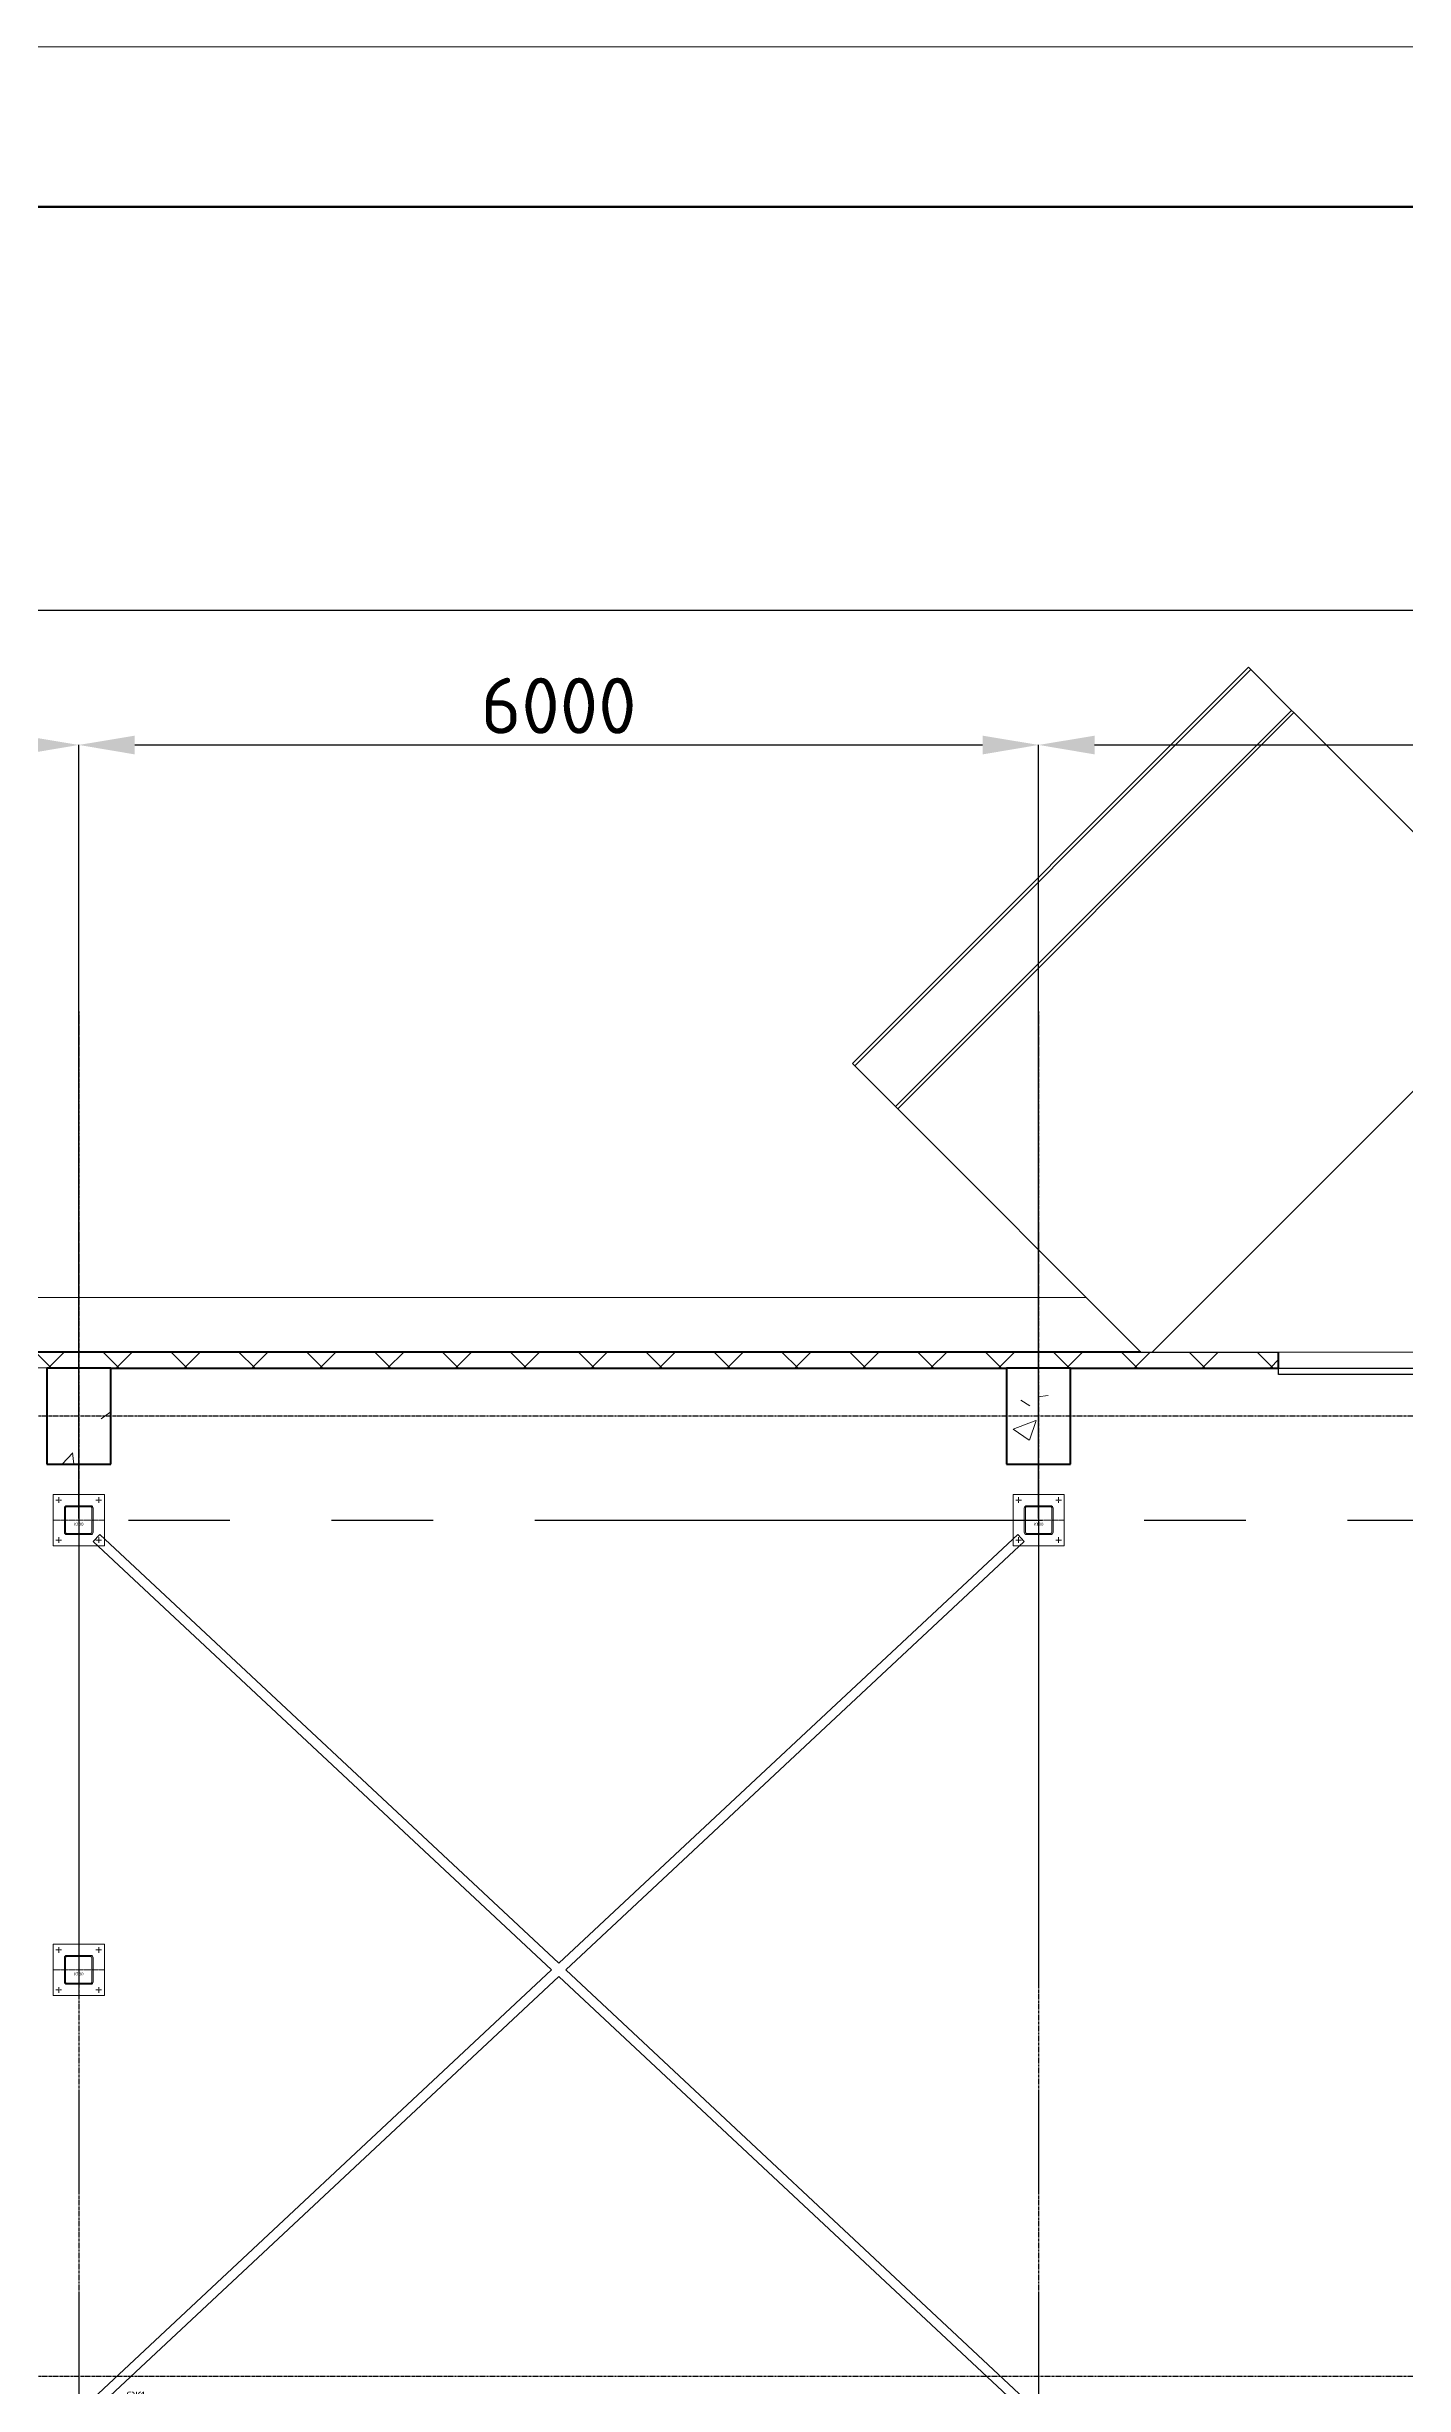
# Model space of a CAD drawing. Header units: millimetres. Extents: x 2140 to 223837, y 2113 to 170313.
# Drawn here: x 33962 to 42447, y 155703 to 170313 of the extents above; entities that cross this region are included whole.
import ezdxf
from ezdxf.enums import TextEntityAlignment as Align

# ---------------------------------------------------------------- set-up
doc = ezdxf.new("R2010")
doc.units = ezdxf.units.MM
for name, pattern in [('ADSK_Штриховая_ш3 п1_5', [4.5, 3, -1.5]), ('DASHDOT_axis', [24, 20, -1.5, 1, -1.5]), ('PHANTOM', [12.7, 6.35, -1.27, 1.27, -1.27, 1.27, -1.27]), ('Линия сетки', [22.225, 12.7, -3.175, 3.175, -3.175])]:
    doc.linetypes.add(name, pattern=pattern)
for name, color, linetype in [('0_ANNOT_Dimensions', 7, 'Continuous'), ('43.СЖ', 152, 'Continuous'), ('Стены', 7, 'Continuous')]:
    doc.layers.add(name, color=color, linetype=linetype)
for name, color, linetype, lineweight in [('40.Колонны', 7, 'Continuous', 20), ('A-DOOR', 7, 'Continuous', 18), ('G-ANNO-TTLB', 7, 'Continuous', 30), ('G-ANNO-TTLB-THIN', 7, 'Continuous', 20), ('Q-SPCQ', 7, 'Continuous', 18), ('S-COLS', 7, 'Continuous', 18)]:
    doc.layers.add(name, color=color, linetype=linetype, lineweight=lineweight)
doc.styles.add('GOST', font='isocpeur.ttf')
doc.styles.get("Standard").update_dxf_attribs({"font": 'isocpeur.ttf'})
doc.dimstyles.new('350', dxfattribs={"dimtxt": 350, "dimasz": 350, "dimexe": 1, "dimexo": 10, "dimgap": 70, "dimtad": 1, "dimdec": 0, "dimzin": 0, "dimdsep": 46, "dimtxsty": 'Standard', "dimcen": 0.09, "dimadec": 0, "dimazin": 0, "dimtfac": 1, "dimtdec": 0, "dimtofl": 0, "dimtmove": 0, "dimatfit": 3, "dimfxl": 1, "dimtolj": 1, "dimtzin": 0, "dimarcsym": 0})
pattern_1 = [(45, (61770, 82517.75), (-502.8943, 502.8943), []), (45, (61770, 83279.75), (-502.8943, 502.8943), [])]

# ---------------------------------------------------------------- blocks, each defined once
blk = doc.blocks.new('_Лист АР - А1К-736802-План на отм_ 0_000')
at = {"layer": 'G-ANNO-TTLB', "lineweight": 50}
blk.add_line((-197, 687.5), (-766, 687.5), dxfattribs=at)
at = {"layer": 'G-ANNO-TTLB-THIN'}
blk.add_line((-786, 692.5), (-192, 692.5), dxfattribs=at)
blk = doc.blocks.new('Сборный железобетон-Колонна 1 - 600x400-V12-В_АР_ПЭ_01 Этаж')
at = {"layer": 'S-COLS', "lineweight": 9}
h = blk.add_hatch(dxfattribs=at)
h.set_pattern_fill('FP_13', color=256, style=0, pattern_type=2)
h.set_pattern_definition([(320, (-77152.2, -29723.1), (-127.512, -1457.472), [152.4, -1676.4]), (265, (-77152.2, -29723.1), (1528.454, 281.942), [121.92, -1341.12]), (10.451, (-77162.8, -29844.6), (1400.933, -1175.54), [129.52, -1424.72]), (316.184, (-76745.8, -29723.1), (-336.34, -2168.632), [228.6, -2514.6]), (6.636, (-76773.8, -29903.8), (1979.42, -1899.22), [194.28, -2137.08]), (261.184, (-76745.8, -29723), (1979.4, -1899.24), [182.88, -2011.68]), (291, (-76847.4, -29926.3), (-818.121, -1212.915), [152.4, -1676.4]), (236, (-76847.4, -29926.3), (1473.504, -494.417), [121.92, -1341.12]), (341.451, (-76915.6, -30027.4), (655.37, -1707.337), [129.52, -1424.72]), (307.5, (-77152.2, -29723.1), (676.4402, -24.7094), [67.056, -1257.808, 67.056, -2640.584]), (307.5, (-77152.2, -29723.1), (676.4402, -24.7094), [-1391.92, -1294.384, 67.056, -1279.144]), (277.5, (-77152.2, -29723.1), (801.444, -534.558), [67.056, -709.168, 67.056, -1740.408]), (277.5, (-77152.2, -29723.1), (801.444, -534.558), [-843.28, -1227.328, 67.056, -446.024]), (237.5, (-77152.2, -29269.96), (-45.8312, -1084.7275), [67.056, -440.944, 67.056, -3621.024]), (237.5, (-77152.2, -29269.96), (-45.8312, -1084.7275), [-575.056, -1517.904, 67.056, -2036.064]), (227.5, (-77152.2, -29066.8), (203.414, -1185.035), [67.056, -593.344, 67.056, -2479.04]), (227.5, (-77152.2, -29066.8), (203.414, -1185.035), [-727.456, -985.52, 67.056, -1426.464])])
h.paths.add_polyline_path([(-325, -165), (-325, -175), (275, -175), (275, 225), (-325, 225), (-325, 215)], flags=0)
at = {"layer": 'S-COLS', "lineweight": 40}
for p, q in [((275, 225), (-325, 225)), ((-325, 225), (-325, 215)), ((-325, 215), (-325, -165)), ((275, 215), (275, 225)), ((275, -165), (275, 215)), ((-325, -165), (-325, -175)), ((-325, -175), (275, -175)), ((275, -175), (275, -165))]:
    blk.add_line(p, q, dxfattribs=at)
blk = doc.blocks.new('Сборный железобетон-Колонна 1 - 600x400-V13-В_АР_ПЭ_01 Этаж')
at = {"layer": 'S-COLS', "lineweight": 9}
h = blk.add_hatch(dxfattribs=at)
h.set_pattern_fill('FP_14', color=256, style=0, pattern_type=2)
h.set_pattern_definition([(320, (-77152.2, -23723.1), (-127.512, -1457.472), [152.4, -1676.4]), (265, (-77152.2, -23723.1), (1528.454, 281.942), [121.92, -1341.12]), (10.451, (-77162.8, -23844.6), (1400.933, -1175.54), [129.52, -1424.72]), (316.184, (-76745.8, -23723.1), (-336.34, -2168.632), [228.6, -2514.6]), (6.636, (-76773.8, -23903.8), (1979.42, -1899.22), [194.28, -2137.08]), (261.184, (-76745.8, -23723), (1979.4, -1899.24), [182.88, -2011.68]), (291, (-76847.4, -23926.3), (-818.121, -1212.915), [152.4, -1676.4]), (236, (-76847.4, -23926.3), (1473.504, -494.417), [121.92, -1341.12]), (341.451, (-76915.6, -24027.4), (655.37, -1707.337), [129.52, -1424.72]), (307.5, (-77152.2, -23723.1), (676.4402, -24.7094), [67.056, -1257.808, 67.056, -2640.584]), (307.5, (-77152.2, -23723.1), (676.4402, -24.7094), [-1391.92, -1294.384, 67.056, -1279.144]), (277.5, (-77152.2, -23723.1), (801.444, -534.558), [67.056, -709.168, 67.056, -1740.408]), (277.5, (-77152.2, -23723.1), (801.444, -534.558), [-843.28, -1227.328, 67.056, -446.024]), (237.5, (-77152.2, -23269.96), (-45.8312, -1084.7275), [67.056, -440.944, 67.056, -3621.024]), (237.5, (-77152.2, -23269.96), (-45.8312, -1084.7275), [-575.056, -1517.904, 67.056, -2036.064]), (227.5, (-77152.2, -23066.8), (203.414, -1185.035), [67.056, -593.344, 67.056, -2479.04]), (227.5, (-77152.2, -23066.8), (203.414, -1185.035), [-727.456, -985.52, 67.056, -1426.464])])
h.paths.add_polyline_path([(-325, -165), (-325, -175), (275, -175), (275, 225), (-325, 225), (-325, 215)], flags=0)
at = {"layer": 'S-COLS', "lineweight": 40}
for p, q in [((275, 225), (-325, 225)), ((-325, 225), (-325, 215)), ((-325, 215), (-325, -165)), ((275, 215), (275, 225)), ((275, -165), (275, 215)), ((-325, -165), (-325, -175)), ((-325, -175), (275, -175)), ((275, -175), (275, -165))]:
    blk.add_line(p, q, dxfattribs=at)
blk = doc.blocks.new('Дверь-Подъемная-Сборная - Ворота 3000х3000-555614-В_АР_ПЭ_01 Этаж')
at = {"layer": 'A-DOOR', "lineweight": 30}
for p, q in [((-1500, 90), (1500, 90)), ((-1500, 50), (-1500, 90)), ((1500, 50), (-1500, 50)), ((1500, 90), (1500, 50))]:
    blk.add_line(p, q, dxfattribs=at)
blk = doc.blocks.new('Доклевеллер 45 градусов - Доклевеллер 45 градусов-601978-В_АР_ПЭ_01 Этаж')
at = {"layer": 'Q-SPCQ', "lineweight": 9}
for p, q in [((2404, 0), (2475, 0)), ((3995, -1520), (2475, 0)), ((-2475, 0), (2404, 0)), ((-2475, 0), (-35, -2440)), ((-2404, -75), (-2404, -71)), ((-2400, -75), (-2404, -75)), ((2404, 0), (-35, -2440)), ((-35, -2440), (2404, 0)), ((1520, -3995), (3995, -1520)), ((3995, -1520), (1520, -3995)), ((1534, -4009), (4009, -1534)), ((4009, -1534), (1534, -4009)), ((4009, -1534), (3995, -1520)), ((4264, -1789), (4009, -1534)), ((4264, -1789), (1789, -4264)), ((1789, -4264), (4264, -1789)), ((4278, -1803), (1803, -4278)), ((4264, -1789), (4278, -1803)), ((1520, -3995), (-35, -2440)), ((1534, -4009), (1520, -3995)), ((1789, -4264), (1534, -4009)), ((1789, -4264), (1803, -4278))]:
    blk.add_line(p, q, dxfattribs=at)
blk = doc.blocks.new('Помещение')
at = {"lineweight": 9}
h = blk.add_hatch(dxfattribs=at)
h.set_pattern_fill('FP_99', color=256, style=0, pattern_type=2)
h.set_pattern_definition([(45, (61770, 82517.75), (-212.132, 212.132), []), (135, (61770, 82517.75), (-212.132, -212.132), [])])
h.paths.add_polyline_path([(110319.9036, 159946.9347), (110319.9036, 160042.9347), (105671.9036, 160042.9347), (105671.9036, 159946.9347), (110223.9036, 159946.9347)], flags=0)
h.paths.add_polyline_path([(104123.9036, 159946.9347), (104661.9036, 159946.9347), (104661.9036, 160042.9347), (102521.9036, 160042.9347), (102521.9036, 159946.9347), (103749.0664, 159946.9347)], flags=0)
h.paths.add_polyline_path([(91626.8337, 159946.9347), (93521.9036, 159946.9347), (93521.9036, 160042.9347), (90521.9036, 160042.9347), (90521.9036, 159946.9347)], flags=0)
h.paths.add_polyline_path([(99521.9036, 159946.9347), (99521.9036, 160042.9347), (96521.9036, 160042.9347), (96521.9036, 159946.9347), (98553.8238, 159946.9347)], flags=0)
h.paths.add_polyline_path([(84521.9036, 159946.9347), (87521.9036, 159946.9347), (87521.9036, 160042.9347), (84521.9036, 160042.9347)], flags=0)
h.paths.add_polyline_path([(79504.601, 159946.9347), (81521.9036, 159946.9347), (81521.9036, 160042.9347), (78521.9036, 160042.9347), (78521.9036, 159946.9347)], flags=0)
h.paths.add_polyline_path([(74309.3584, 159946.9347), (75521.9036, 159946.9347), (75521.9036, 160042.9347), (72521.9036, 160042.9347), (72521.9036, 159946.9347), (72577.6109, 159946.9347)], flags=0)
h.paths.add_polyline_path([(69521.9036, 159946.9347), (69521.9036, 160042.9347), (66521.9036, 160042.9347), (66521.9036, 159946.9347), (69114.1158, 159946.9347)], flags=0)
h.paths.add_polyline_path([(63521.9036, 159946.9347), (63521.9036, 160042.9347), (60521.9036, 160042.9347), (60521.9036, 159946.9347), (62187.1257, 159946.9347)], flags=0)
h.paths.add_polyline_path([(48521.9036, 159946.9347), (51521.9036, 159946.9347), (51521.9036, 160042.9347), (48521.9036, 160042.9347)], flags=0)
h.paths.add_polyline_path([(54521.9036, 159946.9347), (57521.9036, 159946.9347), (57521.9036, 160042.9347), (54521.9036, 160042.9347)], flags=0)
h.paths.add_polyline_path([(39521.9036, 159946.9347), (39521.9036, 160042.9347), (21941.9036, 160042.9347), (21941.9036, 159946.9347), (37942.6603, 159946.9347)], flags=0)
h.paths.add_polyline_path([(42521.9036, 159946.9347), (45521.9036, 159946.9347), (45521.9036, 160042.9347), (42521.9036, 160042.9347)], flags=0)
h.paths.add_polyline_path([(17321.9036, 159946.9347), (17321.9036, 160042.9347), (13817.9036, 160042.9347), (13817.9036, 159969.9347), (13721.9036, 159969.9347), (13723.9036, 159946.9347), (17161.69, 159946.9347)], flags=0)
h.paths.add_polyline_path([(18331.9036, 159946.9347), (20931.9036, 159946.9347), (20931.9036, 160042.9347), (18331.9036, 160042.9347)], flags=0)
h = blk.add_hatch(dxfattribs=at)
h.set_pattern_fill('FP_98', color=256, style=0, pattern_type=2)
h.set_pattern_definition(pattern_1)
h.paths.add_polyline_path([(110319.9036, 160042.9347), (110319.9036, 160044.9347), (107212.5615, 160042.9347)], flags=0)
h.paths.add_polyline_path([(104661.9036, 160042.9347), (104661.9036, 160044.9347), (104614.9402, 160042.9347)], flags=0)
h.paths.add_polyline_path([(87521.9036, 160042.9347), (87521.9036, 160044.9347), (86431.5911, 160042.9347)], flags=0)
h.paths.add_polyline_path([(69521.9036, 160042.9347), (69521.9036, 160044.9347), (69501.6241, 160042.9347)], flags=0)
h.paths.add_polyline_path([(63521.9036, 160042.9347), (63521.9036, 160044.9347), (62187.1257, 160042.9347)], flags=0)
h.paths.add_polyline_path([(57521.9036, 160042.9347), (57521.9036, 160044.9347), (56991.8832, 160042.9347)], flags=0)
h.paths.add_polyline_path([(51521.9036, 160042.9347), (51521.9036, 160044.9347), (51501.6241, 160042.9347)], flags=0)
h.paths.add_polyline_path([(39521.9036, 160042.9347), (39521.9036, 160044.9347), (37942.6603, 160042.9347)], flags=0)
h.paths.add_polyline_path([(20931.9036, 160042.9347), (20931.9036, 160044.9347), (20625.1851, 160042.9347)], flags=0)
h = blk.add_hatch(dxfattribs=at)
h.set_pattern_fill('FP_98', color=256, style=0, pattern_type=2)
h.set_pattern_definition(pattern_1)
h.paths.add_polyline_path([(108621.9036, 159944.9347), (108621.9036, 159946.9347), (107212.5615, 159944.9347)], flags=0)
h.paths.add_polyline_path([(110221.9036, 159944.9347), (110223.9036, 159946.9347), (110211.9036, 159944.9347)], flags=0)
h.paths.add_polyline_path([(105821.9036, 159944.9347), (105823.9036, 159946.9347), (105671.9036, 159944.9347)], flags=0)
h.paths.add_polyline_path([(87521.9036, 159944.9347), (87521.9036, 159946.9347), (86431.5911, 159944.9347)], flags=0)
h.paths.add_polyline_path([(63521.9036, 159944.9347), (63521.9036, 159946.9347), (62221.9036, 159944.9347)], flags=0)
h.paths.add_polyline_path([(51521.9036, 159944.9347), (51521.9036, 159946.9347), (50221.9036, 159944.9347)], flags=0)
h.paths.add_polyline_path([(45521.9036, 159944.9347), (45521.9036, 159946.9347), (44869.6505, 159944.9347)], flags=0)
h.paths.add_polyline_path([(39521.9036, 159944.9347), (39521.9036, 159946.9347), (38221.9036, 159944.9347)], flags=0)
h.paths.add_polyline_path([(20931.9036, 159944.9347), (20931.9036, 159946.9347), (20625.1851, 159944.9347)], flags=0)
at = {"color": 9, "linetype": 'Линия сетки', "true_color": 0xc7c8ca}
for p, q in [((32021.9036, 162172.4828), (32021.9036, 22887.2413)), ((38021.9036, 162172.4828), (38021.9036, 22887.2413)), ((113992.9741, 159644.9347), (7061.0864, 159644.9347)), ((113992.9741, 153644.9347), (7061.0864, 153644.9347))]:
    blk.add_line(p, q, dxfattribs=at)
at = {"color": 7, "linetype": 'ADSK_Штриховая_ш3 п1_5', "lineweight": 18}
blk.add_line((26026.9036, 160384.9347), (38321.458, 160384.9347), dxfattribs=at)
at = {"lineweight": 40}
for p, q in [((38661.458, 160044.9347), (21941.9036, 160044.9347)), ((39521.9036, 159944.9347), (39521.9036, 160044.9347)), ((32221.9036, 159944.9347), (37821.9036, 159944.9347)), ((38221.9036, 159944.9347), (39521.9036, 159944.9347))]:
    blk.add_line(p, q, dxfattribs=at)
at = {"lineweight": 18}
for p, q in [((39521.9036, 160042.9347), (21941.9036, 160042.9347)), ((39521.9036, 159946.9347), (21941.9036, 159946.9347))]:
    blk.add_line(p, q, dxfattribs=at)
at = {"lineweight": 9, "xscale": 200, "yscale": 200, "zscale": 200}
blk.add_blockref('_Лист АР - А1К-736802-План на отм_ 0_000', (157200, 29700), dxfattribs=at)
for name, p, rotation in [('Доклевеллер 45 градусов - Доклевеллер 45 градусов-601978-В_АР_ПЭ_01 Этаж', (41136.3317, 160044.9347), 180), ('Сборный железобетон-Колонна 1 - 600x400-V12-В_АР_ПЭ_01 Этаж', (32046.9036, 159669.9347), 90.0000000000002), ('Сборный железобетон-Колонна 1 - 600x400-V13-В_АР_ПЭ_01 Этаж', (38046.9036, 159669.9347), 90.0000000000002), ('Дверь-Подъемная-Сборная - Ворота 3000х3000-555614-В_АР_ПЭ_01 Этаж', (41021.9036, 159994.9347), 180)]:
    blk.add_blockref(name, p, dxfattribs=dict(rotation=rotation))
blk = doc.blocks.new('*D1663')
at = {"layer": '0_ANNOT_Dimensions', "color": 0, "lineweight": -2, "transparency": 16777216}
for p, q in [((9950, 10), (9950, 4844)), ((10300, 4843), (15600, 4843)), ((15950, 10), (15950, 4844))]:
    blk.add_line(p, q, dxfattribs=at)
at = {"layer": '0_ANNOT_Dimensions', "color": 0, "transparency": 16777216}
for points in [[(10300, 4901), (10300, 4784), (9950, 4843)], [(15600, 4901), (15600, 4784), (15950, 4843)]]:
    blk.add_solid(points, dxfattribs=at)
at = {"layer": 'Defpoints', "color": 0, "transparency": 16777216}
for p in [(15950, 4843), (9950, 0), (15950, 0)]:
    blk.add_point(p, dxfattribs=at)
at = {"layer": '0_ANNOT_Dimensions', "color": 0, "transparency": 16777216, "insert": (12950, 5088), "char_height": 350, "attachment_point": 5}
blk.add_mtext('\\A1;6000', dxfattribs=at)
blk = doc.blocks.new('*D1664')
at = {"layer": '0_ANNOT_Dimensions', "color": 0, "lineweight": -2, "transparency": 16777216}
for p, q in [((15950, 10), (15950, 4844)), ((16300, 4843), (21600, 4843)), ((21950, 10), (21950, 4844))]:
    blk.add_line(p, q, dxfattribs=at)
at = {"layer": '0_ANNOT_Dimensions', "color": 0, "transparency": 16777216}
for points in [[(16300, 4901), (16300, 4784), (15950, 4843)], [(21600, 4901), (21600, 4784), (21950, 4843)]]:
    blk.add_solid(points, dxfattribs=at)
at = {"layer": 'Defpoints', "color": 0, "transparency": 16777216}
for p in [(21950, 4843), (15950, 0), (21950, 0)]:
    blk.add_point(p, dxfattribs=at)
at = {"layer": '0_ANNOT_Dimensions', "color": 0, "transparency": 16777216, "insert": (18950, 5088), "char_height": 350, "attachment_point": 5}
blk.add_mtext('\\A1;6000', dxfattribs=at)
blk = doc.blocks.new('*D1665')
at = {"layer": '0_ANNOT_Dimensions', "color": 0, "lineweight": -2, "transparency": 16777216}
for p, q in [((21950, 10), (21950, 4844)), ((22300, 4843), (27600, 4843)), ((27950, 10), (27950, 4844))]:
    blk.add_line(p, q, dxfattribs=at)
at = {"layer": '0_ANNOT_Dimensions', "color": 0, "transparency": 16777216}
for points in [[(22300, 4901), (22300, 4784), (21950, 4843)], [(27600, 4901), (27600, 4784), (27950, 4843)]]:
    blk.add_solid(points, dxfattribs=at)
at = {"layer": 'Defpoints', "color": 0, "transparency": 16777216}
for p in [(27950, 4843), (21950, 0), (27950, 0)]:
    blk.add_point(p, dxfattribs=at)
at = {"layer": '0_ANNOT_Dimensions', "color": 0, "transparency": 16777216, "insert": (24950, 5088), "char_height": 350, "attachment_point": 5}
blk.add_mtext('\\A1;6000', dxfattribs=at)
blk = doc.blocks.new('*D1676')
at = {"layer": '0_ANNOT_Dimensions', "color": 0, "lineweight": -2, "transparency": 16777216}
for p, q in [((0, 2437), (0, 5685)), ((87100, 5684), (350, 5684)), ((87450, 2437), (87450, 5685))]:
    blk.add_line(p, q, dxfattribs=at)
at = {"layer": '0_ANNOT_Dimensions', "color": 0, "transparency": 16777216}
for points in [[(350, 5742), (350, 5626), (0, 5684)], [(87100, 5742), (87100, 5626), (87450, 5684)]]:
    blk.add_solid(points, dxfattribs=at)
at = {"layer": 'Defpoints', "color": 0, "transparency": 16777216}
for p in [(0, 5684), (0, 2427), (87450, 2427)]:
    blk.add_point(p, dxfattribs=at)
at = {"layer": '0_ANNOT_Dimensions', "color": 0, "transparency": 16777216, "insert": (43725, 5929), "char_height": 350, "attachment_point": 5}
blk.add_mtext('\\A1;87450', dxfattribs=at)
blk = doc.blocks.new('*U1678')
at = {"color": 1, "linetype": 'DASHDOT_axis'}
for p, q in [((0, 160), (0, -160)), ((-142.5, 125), (-107.5, 125)), ((-125, 142.5), (-125, 107.5)), ((142.5, 125), (107.5, 125)), ((125, 142.5), (125, 107.5)), ((-160, 0), (160, 0)), ((-142.5, -125), (-107.5, -125)), ((-125, -142.5), (-125, -107.5)), ((142.5, -125), (107.5, -125)), ((125, -142.5), (125, -107.5))]:
    blk.add_line(p, q, dxfattribs=at)
at = {"color": 0}
blk.add_lwpolyline([(-160, 160), (160, 160), (160, -160), (-160, -160)], close=True, dxfattribs=at)
for points in [[(-75.6, -90), (75.6, -90, 0.4142136), (90, -75.6), (90, 75.6, 0.4142136), (75.6, 90), (-75.6, 90, 0.4142136), (-90, 75.6), (-90, -75.6, 0.4142136)], [(-75.6, -82.8), (75.6, -82.8, 0.4142136), (82.8, -75.6), (82.8, 75.6, 0.4142136), (75.6, 82.8), (-75.6, 82.8, 0.4142136), (-82.8, 75.6), (-82.8, -75.6, 0.4142136)]]:
    blk.add_lwpolyline(points, format="xyb", close=True, dxfattribs=at)
at = {"layer": 'Defpoints', "color": 5}
blk.add_attdef('ККК', text='', height=20, dxfattribs=at).set_placement((0, -35.3), align=Align.CENTER)
blk = doc.blocks.new('*U1649')
at = {"layer": '40.Колонны'}
blk.add_blockref('*U1678', (0, 0), dxfattribs=at).add_auto_attribs({'ККК': 'К180'})
blk = doc.blocks.new('*U1650')
at = {"color": 0, "linetype": 'ByBlock', "lineweight": -2, "transparency": 16777216}
for p in [(12000, 0), (18000, 0)]:
    blk.add_blockref('*U1649', p, dxfattribs=at)
blk = doc.blocks.new('*U1656')
at = {"color": 0}
for p, q in [((6, 5406), (-35, 5362)), ((6, 5406), (2875, 2726)), ((5744, 5406), (2875, 2726)), ((5744, 5406), (5785, 5362)), ((-35, 5362), (2831, 2685)), ((5785, 5362), (2919, 2685)), ((2831, 2685), (-35, 8)), ((2875, 2644), (6, -36)), ((2875, 2644), (5744, -36)), ((2919, 2685), (5785, 8)), ((6, -36), (-35, 8)), ((5785, 8), (5744, -36))]:
    blk.add_line(p, q, dxfattribs=at)
at = {"style": 'GOST'}
blk.add_attdef('СЖ', (173, 0), '', height=50, dxfattribs=at)
blk = doc.blocks.new('*U1679')
at = {"color": 1, "linetype": 'DASHDOT_axis'}
for p, q in [((0, 160), (0, -160)), ((-142.5, 125), (-107.5, 125)), ((-125, 142.5), (-125, 107.5)), ((142.5, 125), (107.5, 125)), ((125, 142.5), (125, 107.5)), ((-160, 0), (160, 0)), ((-142.5, -125), (-107.5, -125)), ((-125, -142.5), (-125, -107.5)), ((142.5, -125), (107.5, -125)), ((125, -142.5), (125, -107.5))]:
    blk.add_line(p, q, dxfattribs=at)
at = {"color": 0}
blk.add_lwpolyline([(-160, 160), (160, 160), (160, -160), (-160, -160)], close=True, dxfattribs=at)
for points in [[(-75.6, -90), (75.6, -90, 0.4142136), (90, -75.6), (90, 75.6, 0.4142136), (75.6, 90), (-75.6, 90, 0.4142136), (-90, 75.6), (-90, -75.6, 0.4142136)], [(-75.6, -82.8), (75.6, -82.8, 0.4142136), (82.8, -75.6), (82.8, 75.6, 0.4142136), (75.6, 82.8), (-75.6, 82.8, 0.4142136), (-82.8, 75.6), (-82.8, -75.6, 0.4142136)]]:
    blk.add_lwpolyline(points, format="xyb", close=True, dxfattribs=at)
at = {"layer": 'Defpoints', "color": 5}
blk.add_attdef('ККК', text='', height=20, dxfattribs=at).set_placement((0, -35.3), align=Align.CENTER)
blk = doc.blocks.new('*U1645')
at = {"layer": '40.Колонны'}
blk.add_blockref('*U1679', (0, 0), dxfattribs=at).add_auto_attribs({'ККК': 'К180'})
blk = doc.blocks.new('МК1 Сетка колонн и осей')
at = {"color": 9, "linetype": 'PHANTOM', "ltscale": 500, "true_color": 0xc7c8ca}
for p, q in [((15950, 250), (15950, -17110)), ((21950, 250), (21950, -17110)), ((-250, 0), (87700, 0))]:
    blk.add_line(p, q, dxfattribs=at)
blk.add_blockref('*U1650', (3950, 0))
at = {"color": 0, "linetype": 'ByBlock', "lineweight": -2, "transparency": 16777216}
blk.add_blockref('*U1645', (15950, -2810), dxfattribs=at)
at = {"layer": '43.СЖ', "color": 0}
blk.add_blockref('*U1656', (16075, -5495), dxfattribs=at).add_auto_attribs({'СЖ': 'СЖ1'})
at = {"layer": '0_ANNOT_Dimensions'}
for base, p1, p2, picture, middle in [((0, 5684.1), (87450, 2426.9), (0, 2426.9), '*D1676', (43725, 5929.1)), ((15950, 4842.8), (9950, 0), (15950, 0), '*D1663', (12950, 5087.8)), ((21950, 4842.8), (15950, 0), (21950, 0), '*D1664', (18950, 5087.8)), ((27950, 4842.8), (21950, 0), (27950, 0), '*D1665', (24950, 5087.8))]:
    dim = blk.add_linear_dim(base=base, p1=p1, p2=p2, dimstyle='350', dxfattribs=at)
    dim.commit()
    dim.dimension.update_dxf_attribs({"geometry": picture, "text_midpoint": middle})

msp = doc.modelspace()

# ---------------------------------------------------------------- block references
at = {"layer": 'Стены'}
msp.add_blockref('Помещение', (2139.8, 2112.9), dxfattribs=at)

# ---------------------------------------------------------------- next in the draw order: block references
msp.add_blockref('МК1 Сетка колонн и осей', (18211.7, 161107.9))

doc.saveas('drawing.dxf')
